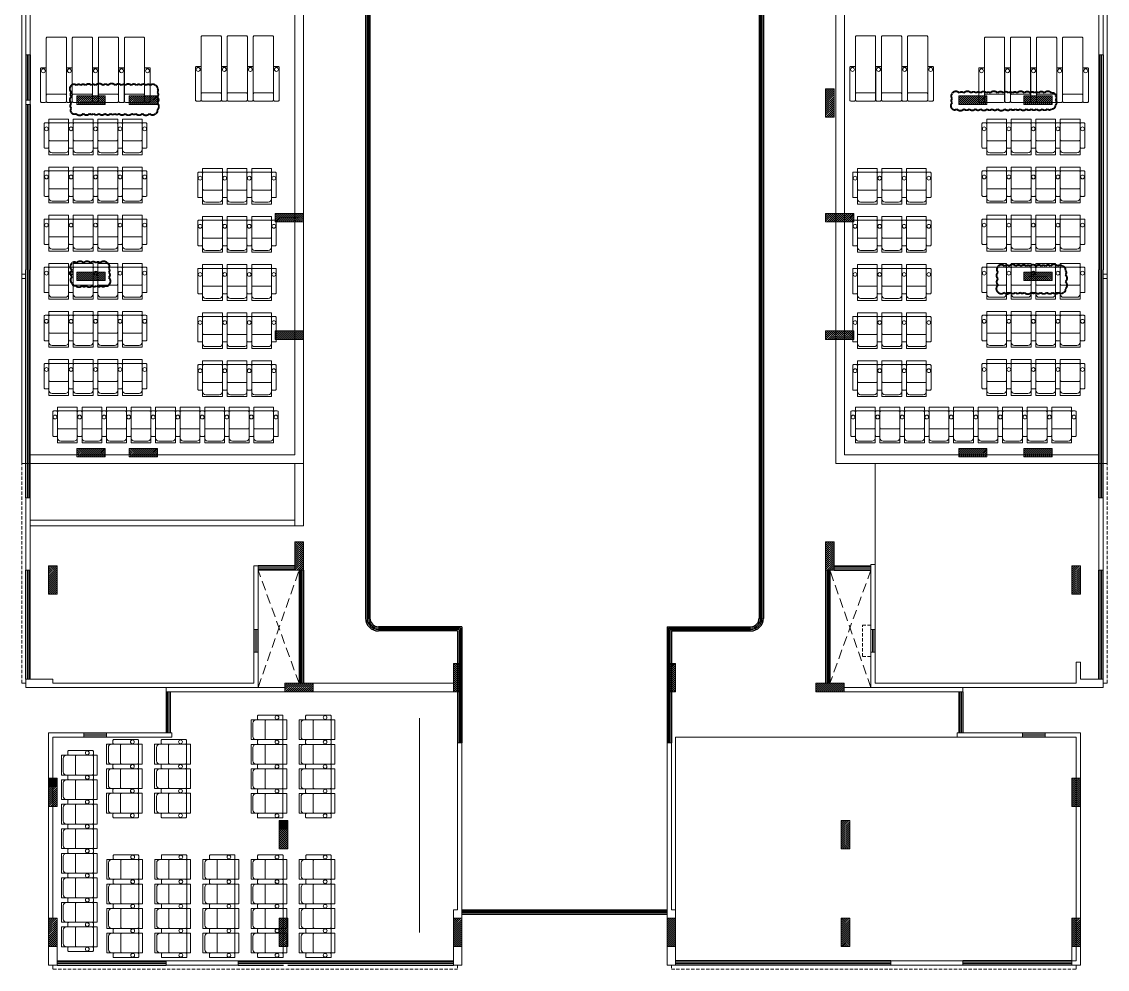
# Model space of a CAD drawing. Header units: inches. Extents: x 1807 to 67852, y 1160 to 20242.
# Drawn here: x 30900 to 32050, y 8234 to 9238 of the extents above; entities that cross this region are included whole.
import ezdxf
from ezdxf.lldxf.tags import DXFTag

# ---------------------------------------------------------------- set-up
doc = ezdxf.new("R2010")
doc.units = ezdxf.units.IN
doc.header["$MEASUREMENT"] = 0
doc.linetypes.add('DASHED', pattern=[0.75, 0.5, -0.25])
for name, color, linetype, lineweight in [('02WINDOW & DOTTED', 8, 'Continuous', 20), ('06DIM', 194, 'Continuous', 15), ('CHAIRS', 34, 'Continuous', 20), ('column_01', 7, 'Continuous', 18), ('HATCH', 8, 'Continuous', 0), ('PROJ.', 8, 'DASHED', 20), ('RAILING', 8, 'Continuous', 25), ('Railing 01', 8, 'Continuous', 18), ('wall', 7, 'Continuous', 20), ('WALLS', 7, 'Continuous', 20), ('WINDOW', 8, 'Continuous', 15)]:
    doc.layers.add(name, color=color, linetype=linetype, lineweight=lineweight)
doc.layers.add('Chair', color=34, linetype='Continuous')
doc.layers.add('GF', color=36, linetype='Continuous')
tags = doc.linetypes.add('HIDDEN', pattern=[0.375, 0.25, -0.125]).pattern_tags.tags
tags[6:7] = [DXFTag(74, 4), DXFTag(75, 0), DXFTag(340, '0'), DXFTag(46, 1.0), DXFTag(50, 0.0), DXFTag(44, 0.0), DXFTag(45, 0.0)]
tags[4:5] = [DXFTag(74, 4), DXFTag(75, 0), DXFTag(340, '0'), DXFTag(46, 1.0), DXFTag(50, 0.0), DXFTag(44, 0.0), DXFTag(45, 0.0)]
pattern_1 = [(45, (-2883.8112, 0), (-1.0606601718, 1.0606601718), [])]

# ---------------------------------------------------------------- blocks, each defined once
blk = doc.blocks.new('A$C538C39F4')
at = {"layer": 'column_01', "lineweight": 18}
h = blk.add_hatch(color=8, dxfattribs=at)
h.dxf.hatch_style = 1
h.paths.add_polyline_path([(0, 0), (0, 9), (9, 9), (9, 0)])
at = {"layer": 'column_01'}
for p, q in [((9, 9), (0, 0)), ((0, 9), (9, 0))]:
    blk.add_line(p, q, dxfattribs=at)
blk.add_lwpolyline([(0, 9), (9, 9), (9, 0), (0, 0)], close=True, dxfattribs=at)
blk = doc.blocks.new('dfhtutrut')
at = {"layer": 'HATCH'}
h = blk.add_hatch(dxfattribs=at)
h.set_pattern_fill('ANSI31', color=256, scale=12, style=0)
h.set_pattern_definition(pattern_1)
h.paths.add_polyline_path([(142938.9, -630490.5), (142938.9, -630520.5), (142947.9, -630520.5), (142947.9, -630490.5)])
h = blk.add_hatch(dxfattribs=at)
h.set_pattern_fill('ANSI31', color=256, scale=12, style=0)
h.set_pattern_definition(pattern_1)
h.paths.add_polyline_path([(142145.4, -630507), (142175.4, -630507), (142175.4, -630498), (142145.4, -630498)])
h = blk.add_hatch(dxfattribs=at)
h.set_pattern_fill('ANSI31', color=256, scale=12, style=0)
h.set_pattern_definition(pattern_1)
h.paths.add_polyline_path([(142230.9, -630507), (142200.9, -630507), (142200.9, -630498), (142230.9, -630498)])
h = blk.add_hatch(dxfattribs=at)
h.set_pattern_fill('ANSI31', color=256, scale=12, style=0)
h.set_pattern_definition(pattern_1)
h.paths.add_polyline_path([(143079.9, -630507), (143109.9, -630507), (143109.9, -630498), (143079.9, -630498)])
h = blk.add_hatch(dxfattribs=at)
h.set_pattern_fill('ANSI31', color=256, scale=12, style=0)
h.set_pattern_definition(pattern_1)
h.paths.add_polyline_path([(143178.9, -630507), (143148.9, -630507), (143148.9, -630498), (143178.9, -630498)])
h = blk.add_hatch(dxfattribs=at)
h.set_pattern_fill('ANSI31', color=256, scale=12, style=0)
h.set_pattern_definition(pattern_1)
h.paths.add_polyline_path([(142385.4, -630622.5), (142355.4, -630622.5), (142355.4, -630631.5), (142385.4, -630631.5)])
h = blk.add_hatch(dxfattribs=at)
h.set_pattern_fill('ANSI31', color=256, scale=12, style=0)
h.set_pattern_definition(pattern_1)
h.paths.add_polyline_path([(142938.9, -630631.5), (142968.9, -630631.5), (142968.9, -630622.5), (142938.9, -630622.5)])
h = blk.add_hatch(dxfattribs=at)
h.set_pattern_fill('ANSI31', color=256, scale=12, style=0)
h.set_pattern_definition(pattern_1)
h.paths.add_polyline_path([(142145.4, -630693.7), (142175.4, -630693.7), (142175.4, -630684.7), (142145.4, -630684.7)])
h = blk.add_hatch(dxfattribs=at)
h.set_pattern_fill('ANSI31', color=256, scale=12, style=0)
h.set_pattern_definition(pattern_1)
h.paths.add_polyline_path([(143178.9, -630693.7), (143148.9, -630693.7), (143148.9, -630684.7), (143178.9, -630684.7)])
h = blk.add_hatch(dxfattribs=at)
h.set_pattern_fill('ANSI31', color=256, scale=12, style=0)
h.set_pattern_definition(pattern_1)
h.paths.add_polyline_path([(142385.4, -630747), (142355.4, -630747), (142355.4, -630756), (142385.4, -630756)])
h = blk.add_hatch(dxfattribs=at)
h.set_pattern_fill('ANSI31', color=256, scale=12, style=0)
h.set_pattern_definition(pattern_1)
h.paths.add_polyline_path([(142938.9, -630756), (142968.9, -630756), (142968.9, -630747), (142938.9, -630747)])
h = blk.add_hatch(dxfattribs=at)
h.set_pattern_fill('ANSI31', color=256, scale=12, style=0)
h.set_pattern_definition(pattern_1)
h.paths.add_polyline_path([(142145.4, -630880.5), (142175.4, -630880.5), (142175.4, -630871.5), (142145.4, -630871.5)])
h = blk.add_hatch(dxfattribs=at)
h.set_pattern_fill('ANSI31', color=256, scale=12, style=0)
h.set_pattern_definition(pattern_1)
h.paths.add_polyline_path([(142230.9, -630880.5), (142200.9, -630880.5), (142200.9, -630871.5), (142230.9, -630871.5)])
h = blk.add_hatch(dxfattribs=at)
h.set_pattern_fill('ANSI31', color=256, scale=12, style=0)
h.set_pattern_definition(pattern_1)
h.paths.add_polyline_path([(143079.9, -630880.5), (143109.9, -630880.5), (143109.9, -630871.5), (143079.9, -630871.5)])
h = blk.add_hatch(dxfattribs=at)
h.set_pattern_fill('ANSI31', color=256, scale=12, style=0)
h.set_pattern_definition(pattern_1)
h.paths.add_polyline_path([(143178.9, -630880.5), (143148.9, -630880.5), (143148.9, -630871.5), (143178.9, -630871.5)])
h = blk.add_hatch(dxfattribs=at)
h.set_pattern_fill('ANSI31', color=256, scale=12, style=0)
h.set_pattern_definition(pattern_1)
h.paths.add_polyline_path([(142385.4, -631000.5), (142385.4, -630970.5), (142376.4, -630970.5), (142376.4, -631000.5)])
h = blk.add_hatch(dxfattribs=at)
h.set_pattern_fill('ANSI31', color=256, scale=12, style=0)
h.set_pattern_definition(pattern_1)
h.paths.add_polyline_path([(142947.9, -631000.5), (142947.9, -630970.5), (142938.9, -630970.5), (142938.9, -631000.5)])
h = blk.add_hatch(dxfattribs=at)
h.set_pattern_fill('ANSI31', color=256, scale=12, style=0)
h.set_pattern_definition(pattern_1)
h.paths.add_polyline_path([(142115.4, -630996), (142115.4, -631026), (142124.4, -631026), (142124.4, -630996)])
h = blk.add_hatch(dxfattribs=at)
h.set_pattern_fill('ANSI31', color=256, scale=12, style=0)
h.set_pattern_definition(pattern_1)
h.paths.add_polyline_path([(143199.9, -630996), (143199.9, -631026), (143208.9, -631026), (143208.9, -630996)])
h = blk.add_hatch(dxfattribs=at)
h.set_pattern_fill('ANSI31', color=256, scale=12, style=0)
h.set_pattern_definition(pattern_1)
h.paths.add_polyline_path([(142553.4, -631129.5), (142553.4, -631099.5), (142544.4, -631099.5), (142544.4, -631129.5)])
h = blk.add_hatch(dxfattribs=at)
h.set_pattern_fill('ANSI31', color=256, scale=12, style=0)
h.set_pattern_definition(pattern_1)
h.paths.add_polyline_path([(142779.9, -631129.5), (142779.9, -631099.5), (142770.9, -631099.5), (142770.9, -631129.5)])
h = blk.add_hatch(dxfattribs=at)
h.set_pattern_fill('ANSI31', color=256, scale=12, style=0)
h.set_pattern_definition(pattern_1)
h.paths.add_polyline_path([(142395.9, -631120.5), (142365.9, -631120.5), (142365.9, -631129.5), (142395.9, -631129.5)])
h = blk.add_hatch(dxfattribs=at)
h.set_pattern_fill('ANSI31', color=256, scale=12, style=0)
h.set_pattern_definition(pattern_1)
h.paths.add_polyline_path([(142928.4, -631129.5), (142958.4, -631129.5), (142958.4, -631120.5), (142928.4, -631120.5)])
h = blk.add_hatch(dxfattribs=at)
h.set_pattern_fill('ANSI31', color=256, scale=12, style=0)
h.set_pattern_definition(pattern_1)
edge = h.paths.add_edge_path()
edge.add_line((142115.4, -631221), (142124.4, -631221))
edge.add_line((142124.4, -631221), (142115.4, -631230))
edge.add_line((142115.4, -631230), (142124.4, -631230))
h = blk.add_hatch(dxfattribs=at)
h.set_pattern_fill('ANSI31', color=256, scale=12, style=0)
h.set_pattern_definition(pattern_1)
edge = h.paths.add_edge_path()
edge.add_line((142115.4, -631221), (142124.4, -631221))
h = blk.add_hatch(dxfattribs=at)
h.set_pattern_fill('ANSI31', color=256, scale=12, style=0)
h.set_pattern_definition(pattern_1)
h.paths.add_polyline_path([(142115.4, -631221), (142115.4, -631251), (142124.4, -631251), (142124.4, -631221)])
h.paths.add_polyline_path([(142124.4, -631230), (142115.4, -631221), (142115.4, -631230), (142124.4, -631221), (142124.4, -631230)], flags=16)
h = blk.add_hatch(dxfattribs=at)
h.set_pattern_fill('ANSI31', color=256, scale=12, style=0)
h.set_pattern_definition(pattern_1)
h.paths.add_polyline_path([(143208.9, -631221), (143208.9, -631251), (143199.9, -631251), (143199.9, -631221)])
h = blk.add_hatch(dxfattribs=at)
h.set_pattern_fill('ANSI31', color=256, scale=12, style=0)
h.set_pattern_definition(pattern_1)
edge = h.paths.add_edge_path()
edge.add_line((142115.4, -631230), (142124.4, -631230))
h = blk.add_hatch(dxfattribs=at)
h.set_pattern_fill('ANSI31', color=256, scale=12, style=0)
h.set_pattern_definition(pattern_1)
edge = h.paths.add_edge_path()
edge.add_line((142359.9, -631266), (142368.9, -631266))
h = blk.add_hatch(dxfattribs=at)
h.set_pattern_fill('ANSI31', color=256, scale=12, style=0)
h.set_pattern_definition(pattern_1)
h.paths.add_polyline_path([(142368.9, -631266), (142368.9, -631296), (142359.9, -631296), (142359.9, -631266)])
h.paths.add_polyline_path([(142368.9, -631275), (142359.9, -631266), (142359.9, -631275), (142368.9, -631266), (142368.9, -631275)], flags=16)
h = blk.add_hatch(dxfattribs=at)
h.set_pattern_fill('ANSI31', color=256, scale=12, style=0)
h.set_pattern_definition(pattern_1)
h.paths.add_polyline_path([(142964.4, -631266), (142964.4, -631296), (142955.4, -631296), (142955.4, -631266)])
h = blk.add_hatch(dxfattribs=at)
h.set_pattern_fill('ANSI31', color=256, scale=12, style=0)
h.set_pattern_definition(pattern_1)
edge = h.paths.add_edge_path()
edge.add_line((142359.9, -631275), (142368.9, -631275))
h = blk.add_hatch(dxfattribs=at)
h.set_pattern_fill('ANSI31', color=256, scale=12, style=0)
h.set_pattern_definition(pattern_1)
edge = h.paths.add_edge_path()
edge.add_line((142359.9, -631275), (142368.9, -631275))
h = blk.add_hatch(dxfattribs=at)
h.set_pattern_fill('ANSI31', color=256, scale=12, style=0)
h.set_pattern_definition(pattern_1)
h.paths.add_polyline_path([(142124.4, -631399.5), (142124.4, -631369.5), (142115.4, -631369.5), (142115.4, -631399.5)])
h = blk.add_hatch(dxfattribs=at)
h.set_pattern_fill('ANSI31', color=256, scale=12, style=0)
h.set_pattern_definition(pattern_1)
h.paths.add_polyline_path([(142368.9, -631399.5), (142368.9, -631369.5), (142359.9, -631369.5), (142359.9, -631399.5)])
h = blk.add_hatch(dxfattribs=at)
h.set_pattern_fill('ANSI31', color=256, scale=12, style=0)
h.set_pattern_definition(pattern_1)
h.paths.add_polyline_path([(142553.4, -631399.5), (142553.4, -631369.5), (142544.4, -631369.5), (142544.4, -631399.5)])
h = blk.add_hatch(dxfattribs=at)
h.set_pattern_fill('ANSI31', color=256, scale=12, style=0)
h.set_pattern_definition(pattern_1)
h.paths.add_polyline_path([(142779.9, -631399.5), (142779.9, -631369.5), (142770.9, -631369.5), (142770.9, -631399.5)])
h = blk.add_hatch(dxfattribs=at)
h.set_pattern_fill('ANSI31', color=256, scale=12, style=0)
h.set_pattern_definition(pattern_1)
h.paths.add_polyline_path([(142964.4, -631399.5), (142964.4, -631369.5), (142955.4, -631369.5), (142955.4, -631399.5)])
h = blk.add_hatch(dxfattribs=at)
h.set_pattern_fill('ANSI31', color=256, scale=12, style=0)
h.set_pattern_definition(pattern_1)
h.paths.add_polyline_path([(143208.9, -631399.5), (143208.9, -631369.5), (143199.9, -631369.5), (143199.9, -631399.5)])
at = {"layer": 'column_01'}
for points in [[(142938.9, -630490.5), (142938.9, -630520.5), (142947.9, -630520.5), (142947.9, -630490.5)], [(142145.4, -630507), (142175.4, -630507), (142175.4, -630498), (142145.4, -630498)], [(142230.9, -630507), (142200.9, -630507), (142200.9, -630498), (142230.9, -630498)], [(143079.9, -630507), (143109.9, -630507), (143109.9, -630498), (143079.9, -630498)], [(143178.9, -630507), (143148.9, -630507), (143148.9, -630498), (143178.9, -630498)], [(142385.4, -630622.5), (142355.4, -630622.5), (142355.4, -630631.5), (142385.4, -630631.5)], [(142938.9, -630631.5), (142968.9, -630631.5), (142968.9, -630622.5), (142938.9, -630622.5)], [(142145.4, -630693.7), (142175.4, -630693.7), (142175.4, -630684.7), (142145.4, -630684.7)], [(143178.9, -630693.7), (143148.9, -630693.7), (143148.9, -630684.7), (143178.9, -630684.7)], [(142385.4, -630747), (142355.4, -630747), (142355.4, -630756), (142385.4, -630756)], [(142938.9, -630756), (142968.9, -630756), (142968.9, -630747), (142938.9, -630747)], [(142145.4, -630880.5), (142175.4, -630880.5), (142175.4, -630871.5), (142145.4, -630871.5)], [(142230.9, -630880.5), (142200.9, -630880.5), (142200.9, -630871.5), (142230.9, -630871.5)], [(143079.9, -630880.5), (143109.9, -630880.5), (143109.9, -630871.5), (143079.9, -630871.5)], [(143178.9, -630880.5), (143148.9, -630880.5), (143148.9, -630871.5), (143178.9, -630871.5)], [(142385.4, -631000.5), (142385.4, -630970.5), (142376.4, -630970.5), (142376.4, -631000.5)], [(142947.9, -631000.5), (142947.9, -630970.5), (142938.9, -630970.5), (142938.9, -631000.5)], [(142115.4, -630996), (142115.4, -631026), (142124.4, -631026), (142124.4, -630996)], [(143199.9, -630996), (143199.9, -631026), (143208.9, -631026), (143208.9, -630996)], [(142553.4, -631129.5), (142553.4, -631099.5), (142544.4, -631099.5), (142544.4, -631129.5)], [(142779.9, -631129.5), (142779.9, -631099.5), (142770.9, -631099.5), (142770.9, -631129.5)], [(142395.9, -631120.5), (142365.9, -631120.5), (142365.9, -631129.5), (142395.9, -631129.5)], [(142928.4, -631129.5), (142958.4, -631129.5), (142958.4, -631120.5), (142928.4, -631120.5)], [(142115.4, -631221), (142115.4, -631251), (142124.4, -631251), (142124.4, -631221)], [(143208.9, -631221), (143208.9, -631251), (143199.9, -631251), (143199.9, -631221)], [(142368.9, -631266), (142368.9, -631296), (142359.9, -631296), (142359.9, -631266)], [(142964.4, -631266), (142964.4, -631296), (142955.4, -631296), (142955.4, -631266)], [(142124.4, -631399.5), (142124.4, -631369.5), (142115.4, -631369.5), (142115.4, -631399.5)], [(142368.9, -631399.5), (142368.9, -631369.5), (142359.9, -631369.5), (142359.9, -631399.5)], [(142553.4, -631399.5), (142553.4, -631369.5), (142544.4, -631369.5), (142544.4, -631399.5)], [(142779.9, -631399.5), (142779.9, -631369.5), (142770.9, -631369.5), (142770.9, -631399.5)], [(142964.4, -631399.5), (142964.4, -631369.5), (142955.4, -631369.5), (142955.4, -631399.5)], [(143208.9, -631399.5), (143208.9, -631369.5), (143199.9, -631369.5), (143199.9, -631399.5)]]:
    blk.add_lwpolyline(points, close=True, dxfattribs=at)
at = {"layer": 'column_01', "xscale": -1}
blk.add_blockref('A$C538C39F4', (142124.4, -631230), dxfattribs=at)
at = {"layer": 'column_01'}
blk.add_blockref('A$C538C39F4', (142359.9, -631275), dxfattribs=at)
blk = doc.blocks.new('Recliner chair-01')
at = {"layer": 'CHAIRS', "lineweight": -2}
for points in [[(-10.5, 1), (-10.5, 26, 0.414214), (-11.5, 27), (-14.5, 27, 0.414214), (-15.5, 26), (-15.5, 1, 0.414214), (-14.5, 0), (-11.5, 0, 0.414214)], [(-7.1, 31.9), (7.1, 31.9, -0.414214), (10.5, 28.5), (10.5, 1, -0.414214), (9.5, 0), (-9.5, 0, -0.414214), (-10.5, 1), (-10.5, 28.5, -0.414214)], [(10.5, 1), (10.5, 26, -0.414214), (11.5, 27), (14.5, 27, -0.414214), (15.5, 26), (15.5, 1, -0.414214), (14.5, 0), (11.5, 0, -0.414214)], [(10.5, 1), (10.5, 18, 0.414214), (9.5, 19), (-9.5, 19, 0.414214), (-10.5, 18), (-10.5, 1, 0.414214), (-9.5, 0), (9.5, 0, 0.414214)]]:
    blk.add_lwpolyline(points, format="xyb", close=True, dxfattribs=at)
at = {"layer": 'CHAIRS', "linetype": 'HIDDEN', "lineweight": -2}
blk.add_lwpolyline([(-10.5, 33.9), (10.5, 33.9), (10.5, -4), (-10.5, -4)], close=True, dxfattribs=at)
at = {"layer": 'CHAIRS', "lineweight": -2}
for centre in [(-13, 6.4), (13.1, 6.4)]:
    blk.add_circle(centre, 2, dxfattribs=at)
blk = doc.blocks.new('*U144')
at = {"layer": 'CHAIRS'}
blk.add_blockref('Recliner chair-01', (0, -14.9), dxfattribs=at)
blk = doc.blocks.new('*U143')
at = {"layer": 'GF', "color": 0, "linetype": 'ByBlock', "lineweight": -2}
for p in [(0, 0), (26, 0), (52, 0)]:
    blk.add_blockref('*U144', p, dxfattribs=at)
at = {"layer": 'GF', "color": 0, "linetype": 'ByBlock', "lineweight": -2, "transparency": 16777216}
for p in [(78, 0), (0, -51), (26, -51), (52, -51), (78, -51), (0, -102), (26, -102), (52, -102), (78, -102), (0, -153), (26, -153), (52, -153), (78, -153), (0, -204), (26, -204), (52, -204), (78, -204)]:
    blk.add_blockref('*U144', p, dxfattribs=at)
blk = doc.blocks.new('*U146')
at = {"layer": 'CHAIRS'}
blk.add_blockref('Recliner chair-01', (0, -14.9), dxfattribs=at)
blk = doc.blocks.new('*U145')
at = {"layer": 'GF', "color": 0, "linetype": 'ByBlock', "lineweight": -2}
for p in [(0, 0), (26, 0), (52, 0)]:
    blk.add_blockref('*U146', p, dxfattribs=at)
at = {"layer": 'GF', "color": 0, "linetype": 'ByBlock', "lineweight": -2, "transparency": 16777216}
for p in [(78, 0), (104, 0), (130, 0), (156, 0), (182, 0)]:
    blk.add_blockref('*U146', p, dxfattribs=at)
blk = doc.blocks.new('*U148')
at = {"layer": 'CHAIRS'}
blk.add_blockref('Recliner chair-01', (0, -14.9), dxfattribs=at)
blk = doc.blocks.new('*U147')
at = {"layer": 'GF', "color": 0, "linetype": 'ByBlock', "lineweight": -2}
for p in [(0, 0), (26, 0), (52, 0)]:
    blk.add_blockref('*U148', p, dxfattribs=at)
blk = doc.blocks.new('*U150')
at = {"layer": 'CHAIRS'}
blk.add_blockref('Recliner chair-01', (0, -14.9), dxfattribs=at)
blk = doc.blocks.new('*U149')
at = {"layer": 'GF', "color": 0, "linetype": 'ByBlock', "lineweight": -2}
for p in [(0, 0), (26, 0), (52, 0)]:
    blk.add_blockref('*U150', p, dxfattribs=at)
blk = doc.blocks.new('*U152')
at = {"layer": 'CHAIRS'}
blk.add_blockref('Recliner chair-01', (0, -14.9), dxfattribs=at)
blk = doc.blocks.new('*U151')
at = {"layer": 'GF', "color": 0, "linetype": 'ByBlock', "lineweight": -2}
for p in [(0, 0), (26, 0), (52, 0)]:
    blk.add_blockref('*U152', p, dxfattribs=at)
at = {"layer": 'GF', "color": 0, "linetype": 'ByBlock', "lineweight": -2, "transparency": 16777216}
for p in [(78, 0), (0, -51), (26, -51), (52, -51), (78, -51)]:
    blk.add_blockref('*U152', p, dxfattribs=at)
blk = doc.blocks.new('*U162')
at = {"layer": 'CHAIRS'}
blk.add_blockref('Recliner chair-01', (0, -14.9), dxfattribs=at)
blk = doc.blocks.new('*U161')
at = {"layer": 'GF', "color": 0, "linetype": 'ByBlock', "lineweight": -2}
for p in [(0, 0), (26, 0), (52, 0), (78, 0)]:
    blk.add_blockref('*U162', p, dxfattribs=at)
at = {"layer": 'GF', "color": 0, "linetype": 'ByBlock', "lineweight": -2, "transparency": 16777216}
for p in [(104, 0), (130, 0), (156, 0), (182, 0), (208, 0)]:
    blk.add_blockref('*U162', p, dxfattribs=at)
blk = doc.blocks.new('*U164')
at = {"layer": 'CHAIRS'}
blk.add_blockref('Recliner chair-01', (0, -14.9), dxfattribs=at)
blk = doc.blocks.new('*U163')
at = {"layer": 'GF', "color": 0, "linetype": 'ByBlock', "lineweight": -2}
for p in [(0, 0), (26, 0), (52, 0)]:
    blk.add_blockref('*U164', p, dxfattribs=at)
at = {"layer": 'GF', "color": 0, "linetype": 'ByBlock', "lineweight": -2, "transparency": 16777216}
for p in [(78, 0), (0, -51), (26, -51), (52, -51), (78, -51), (0, -102), (26, -102), (52, -102), (78, -102), (0, -153), (26, -153), (52, -153), (78, -153), (0, -204), (26, -204), (52, -204), (78, -204), (0, -255), (26, -255), (52, -255), (78, -255)]:
    blk.add_blockref('*U164', p, dxfattribs=at)
blk = doc.blocks.new('*U166')
at = {"layer": 'CHAIRS'}
blk.add_blockref('Recliner chair-01', (0, -14.9), dxfattribs=at)
blk = doc.blocks.new('*U165')
at = {"layer": 'GF', "color": 0, "linetype": 'ByBlock', "lineweight": -2}
for p in [(0, 0), (26, 0)]:
    blk.add_blockref('*U166', p, dxfattribs=at)
at = {"layer": 'GF', "color": 0, "linetype": 'ByBlock', "lineweight": -2, "transparency": 16777216}
for p in [(52, 0), (0, -51), (26, -51), (52, -51), (0, -102), (26, -102), (52, -102), (0, -153), (26, -153), (52, -153), (0, -204), (26, -204), (52, -204)]:
    blk.add_blockref('*U166', p, dxfattribs=at)
blk = doc.blocks.new('lounger chair')
at = {"layer": 'CHAIRS'}
for points in [[(-15.5, -36), (-11.5, -36, 0.414214), (-10.5, -35), (-10.5, -1, 0.414214), (-11.5, 0), (-15.5, 0, 0.414214), (-16.5, -1), (-16.5, -35, 0.414214)], [(-10.5, -1), (-10.5, -7.5, 0.414214), (-9.5, -8.5), (9.5, -8.5, 0.414214), (10.5, -7.5), (10.5, -1, 0.414214), (9.5, 0), (-9.5, 0, 0.414214)], [(-10.5, -1), (-10.5, -67, 0.414214), (-9.5, -68), (9.5, -68, 0.414214), (10.5, -67), (10.5, -1, 0.414214), (9.5, 0), (-9.5, 0, 0.414214)], [(11.5, -36), (15.5, -36, 0.414214), (16.5, -35), (16.5, -1, 0.414214), (15.5, 0), (11.5, 0, 0.414214), (10.5, -1), (10.5, -35, 0.414214)]]:
    blk.add_lwpolyline(points, format="xyb", close=True, dxfattribs=at)
for centre in [(-13.6, -32.9), (13.6, -32.9)]:
    blk.add_circle(centre, 2.05, dxfattribs=at)
blk = doc.blocks.new('*U83')
at = {"layer": 'CHAIRS'}
blk.add_blockref('lounger chair', (0, 34), dxfattribs=at)
blk = doc.blocks.new('*U168')
at = {"layer": 'CHAIRS', "color": 0, "linetype": 'ByBlock', "lineweight": -2, "xscale": -1.016987999738211, "yscale": 1.016987999738211, "zscale": 1.016987999738211}
blk.add_blockref('*U83', (0, 0), dxfattribs=at)
blk = doc.blocks.new('*U167')
at = {"layer": 'Chair', "color": 0, "linetype": 'ByBlock', "lineweight": -2}
for p in [(0, 0), (27.6, 0), (55.2, 0)]:
    blk.add_blockref('*U168', p, dxfattribs=at)
at = {"layer": 'Chair', "color": 0, "linetype": 'ByBlock', "lineweight": -2, "transparency": 16777216}
blk.add_blockref('*U168', (82.8, 0), dxfattribs=at)
blk = doc.blocks.new('*U170')
at = {"layer": 'CHAIRS', "color": 0, "linetype": 'ByBlock', "lineweight": -2, "xscale": -1.016987999738211, "yscale": 1.016987999738211, "zscale": 1.016987999738211}
blk.add_blockref('*U83', (0, 0), dxfattribs=at)
blk = doc.blocks.new('*U169')
at = {"layer": 'Chair', "color": 0, "linetype": 'ByBlock', "lineweight": -2}
for p in [(0, 0), (27.6, 0), (55.2, 0)]:
    blk.add_blockref('*U170', p, dxfattribs=at)
blk = doc.blocks.new('*U174')
at = {"layer": 'CHAIRS'}
blk.add_blockref('Recliner chair-01', (0, -14.9), dxfattribs=at)
blk = doc.blocks.new('*U173')
at = {"layer": 'GF', "color": 0, "linetype": 'ByBlock', "lineweight": -2}
for p in [(0, 0), (26, 0), (52, 0), (78, 0)]:
    blk.add_blockref('*U174', p, dxfattribs=at)
at = {"layer": 'GF', "color": 0, "linetype": 'ByBlock', "lineweight": -2, "transparency": 16777216}
for p in [(104, 0), (130, 0), (156, 0), (182, 0), (208, 0)]:
    blk.add_blockref('*U174', p, dxfattribs=at)
blk = doc.blocks.new('*U176')
at = {"layer": 'CHAIRS'}
blk.add_blockref('Recliner chair-01', (0, -14.9), dxfattribs=at)
blk = doc.blocks.new('*U175')
at = {"layer": 'GF', "color": 0, "linetype": 'ByBlock', "lineweight": -2}
for p in [(0, 0), (26, 0), (52, 0)]:
    blk.add_blockref('*U176', p, dxfattribs=at)
at = {"layer": 'GF', "color": 0, "linetype": 'ByBlock', "lineweight": -2, "transparency": 16777216}
for p in [(78, 0), (0, -51), (26, -51), (52, -51), (78, -51), (0, -102), (26, -102), (52, -102), (78, -102), (0, -153), (26, -153), (52, -153), (78, -153), (0, -204), (26, -204), (52, -204), (78, -204), (0, -255), (26, -255), (52, -255), (78, -255)]:
    blk.add_blockref('*U176', p, dxfattribs=at)
blk = doc.blocks.new('*U172')
at = {"layer": 'CHAIRS'}
blk.add_blockref('Recliner chair-01', (0, -14.9), dxfattribs=at)
blk = doc.blocks.new('*U171')
at = {"layer": 'GF', "color": 0, "linetype": 'ByBlock', "lineweight": -2}
for p in [(0, 0), (26, 0)]:
    blk.add_blockref('*U172', p, dxfattribs=at)
at = {"layer": 'GF', "color": 0, "linetype": 'ByBlock', "lineweight": -2, "transparency": 16777216}
for p in [(52, 0), (0, -51), (26, -51), (52, -51), (0, -102), (26, -102), (52, -102), (0, -153), (26, -153), (52, -153), (0, -204), (26, -204), (52, -204)]:
    blk.add_blockref('*U172', p, dxfattribs=at)
blk = doc.blocks.new('*U178')
at = {"layer": 'CHAIRS', "color": 0, "linetype": 'ByBlock', "lineweight": -2, "xscale": -1.016987999738211, "yscale": 1.016987999738211, "zscale": 1.016987999738211}
blk.add_blockref('*U83', (0, 0), dxfattribs=at)
blk = doc.blocks.new('*U177')
at = {"layer": 'Chair', "color": 0, "linetype": 'ByBlock', "lineweight": -2}
for p in [(0, 0), (27.6, 0), (55.2, 0)]:
    blk.add_blockref('*U178', p, dxfattribs=at)
at = {"layer": 'Chair', "color": 0, "linetype": 'ByBlock', "lineweight": -2, "transparency": 16777216}
blk.add_blockref('*U178', (82.8, 0), dxfattribs=at)
blk = doc.blocks.new('*U180')
at = {"layer": 'CHAIRS', "color": 0, "linetype": 'ByBlock', "lineweight": -2, "xscale": -1.016987999738211, "yscale": 1.016987999738211, "zscale": 1.016987999738211}
blk.add_blockref('*U83', (0, 0), dxfattribs=at)
blk = doc.blocks.new('*U179')
at = {"layer": 'Chair', "color": 0, "linetype": 'ByBlock', "lineweight": -2}
for p in [(0, 0), (27.6, 0), (55.2, 0)]:
    blk.add_blockref('*U180', p, dxfattribs=at)

msp = doc.modelspace()

# ---------------------------------------------------------------- linework, layer by layer
at = {"layer": '02WINDOW & DOTTED', "linetype": 'DASHED', "ltscale": 20}
for p, q in [((31193.6, 8537.2), (31150.1, 8657.2)), ((31150.1, 8532.7), (31193.6, 8657.2)), ((31799.6, 8532.7), (31756.1, 8657.2)), ((31799.6, 8657.2), (31756.1, 8537.2))]:
    msp.add_line(p, q, dxfattribs=at)
at = {"layer": '02WINDOW & DOTTED'}
for p, q in [((31305.9, 8597.2), (31365.9, 8597.2)), ((31305.9, 8595.7), (31364.4, 8595.7)), ((31305.9, 8594.2), (31362.9, 8594.2)), ((31305.9, 8592.7), (31361.4, 8592.7))]:
    msp.add_line(p, q, dxfattribs=at)
at = {"layer": '06DIM', "color": 1, "const_width": 2}
for points in [[(30952.4, 9170.8, -0.5), (30957.5, 9170.8, -0.5), (30962.2, 9170.8, -0.5), (30967.2, 9170.8, -0.5), (30973.6, 9170.8, -0.5), (30977.8, 9170.8, -0.5), (30985.7, 9170.8, -0.5), (30991, 9170.8, -0.5), (30998.9, 9170.8, -0.5), (31005.1, 9170.8, -0.5), (31009.3, 9170.8, -0.5), (31015.6, 9170.8, -0.5), (31021.2, 9170.8, -0.5), (31025.8, 9170.8, -0.5), (31031.4, 9170.8, -0.5), (31036, 9170.8, -0.5), (31041.2, 9170.8, -0.5), (31043.1, 9167.8, -0.5), (31043.1, 9163.6, -0.5), (31043.1, 9158.5, -0.5), (31043.1, 9152.2, -0.5), (31043.1, 9144.7, -0.5), (31041.4, 9141, -0.5), (31035.1, 9141, -0.5), (31027.4, 9141, -0.5), (31020.5, 9141, -0.5), (31016.4, 9141, -0.5), (31009.2, 9141, -0.5), (31002.7, 9141, -0.5), (30998.3, 9141, -0.5), (30993.9, 9141, -0.5), (30987.8, 9141, -0.5), (30981.4, 9141, -0.5), (30975.7, 9141, -0.5), (30971.6, 9141, -0.5), (30964.9, 9141, -0.5), (30957, 9141, -0.5), (30952.4, 9142.1, -0.5), (30952.4, 9146.4, -0.5), (30952.4, 9151.8, -0.5), (30952.4, 9159, -0.5), (30952.4, 9163.5, -0.5)], [(31885.9, 9162.7, -0.5), (31893.2, 9162.7, -0.5), (31898, 9162.7, -0.5), (31905.7, 9162.7, -0.5), (31911, 9162.7, -0.5), (31915.6, 9162.7, -0.5), (31922, 9162.7, -0.5), (31926, 9162.7, -0.5), (31933.8, 9162.7, -0.5), (31940, 9162.7, -0.5), (31945.5, 9162.7, -0.5), (31949.6, 9162.7, -0.5), (31954.5, 9162.7, -0.5), (31962.1, 9162.7, -0.5), (31968.4, 9162.7, -0.5), (31973.1, 9162.7, -0.5), (31977.1, 9162.7, -0.5), (31983.3, 9162.7, -0.5), (31990.9, 9162.7, -0.5), (31995, 9160.2, -0.5), (31995, 9155.3, -0.5), (31995, 9149.7, -0.5), (31991, 9145.9, -0.5), (31986.6, 9145.9, -0.5), (31981, 9145.9, -0.5), (31975, 9145.9, -0.5), (31969.6, 9145.9, -0.5), (31964.3, 9145.9, -0.5), (31957.8, 9145.9, -0.5), (31952.8, 9145.9, -0.5), (31947.7, 9145.9, -0.5), (31941.5, 9145.9, -0.5), (31933.9, 9145.9, -0.5), (31928, 9145.9, -0.5), (31922.7, 9145.9, -0.5), (31916, 9145.9, -0.5), (31910.2, 9145.9, -0.5), (31903.8, 9145.9, -0.5), (31898.2, 9145.9, -0.5), (31890.5, 9145.9, -0.5), (31886, 9145.9, -0.5), (31885.9, 9152.4, -0.5), (31885.9, 9157, -0.5), (31885.9, 9162, -0.5)], [(30953.1, 8982.6, -0.5), (30957.6, 8982.6, -0.5), (30965.2, 8982.6, -0.5), (30972.5, 8982.6, -0.5), (30978.3, 8982.6, -0.5), (30982.7, 8982.6, -0.5), (30990.2, 8982.6, -0.5), (30991.7, 8977, -0.5), (30991.7, 8972.8, -0.5), (30991.7, 8967.2, -0.5), (30991.7, 8959.4, -0.5), (30988.2, 8958.6, -0.5), (30983.5, 8958.6, -0.5), (30978.7, 8958.6, -0.5), (30974.2, 8958.6, -0.5), (30967.9, 8958.6, -0.5), (30963.4, 8958.6, -0.5), (30956.9, 8958.6, -0.5), (30953.1, 8961.1, -0.5), (30953.1, 8967.9, -0.5), (30953.1, 8974.8, -0.5), (30953.1, 8982.5, -0.5)], [(31934.5, 8979.2, -0.5), (31941.1, 8979.2, -0.5), (31946, 8979.2, -0.5), (31953.2, 8979.2, -0.5), (31958.7, 8979.2, -0.5), (31964.2, 8979.2, -0.5), (31968.3, 8979.2, -0.5), (31974.6, 8979.2, -0.5), (31980.2, 8979.2, -0.5), (31984.6, 8979.2, -0.5), (31989.9, 8979.2, -0.5), (31997.5, 8979.2, -0.5), (32002.3, 8979.2, -0.5), (32005.6, 8974.7, -0.5), (32005.6, 8970.2, -0.5), (32005.6, 8962.8, -0.5), (32005.6, 8955.3, -0.5), (32003.6, 8951.5, -0.5), (31998.7, 8951.5, -0.5), (31992.2, 8951.5, -0.5), (31986, 8951.5, -0.5), (31979.5, 8951.5, -0.5), (31973.8, 8951.5, -0.5), (31969.7, 8951.5, -0.5), (31962.2, 8951.5, -0.5), (31957.7, 8951.5, -0.5), (31952.6, 8951.5, -0.5), (31947.4, 8951.5, -0.5), (31940.7, 8951.5, -0.5), (31934.5, 8951.5, -0.5), (31934.5, 8959.3, -0.5), (31934.5, 8965.8, -0.5), (31934.5, 8972.9, -0.5), (31934.5, 8978.6, -0.5)]]:
    msp.add_lwpolyline(points, format="xyb", close=True, dxfattribs=at)
at = {"layer": '06DIM'}
for points in [[(32041.1, 8733.7), (32045.6, 8733.7)], [(31052.6, 8243.2), (31052.6, 8238.7)], [(31897.1, 8243.2), (31897.1, 8238.7)]]:
    msp.add_lwpolyline(points, dxfattribs=at)
at = {"layer": 'PROJ.', "ltscale": 7}
for points in [[(30904.1, 8970.7), (30899.6, 8970.7), (30899.6, 9399.7), (30904.1, 9399.7)], [(32045.6, 8970.7), (32050.1, 8970.7), (32050.1, 9399.7), (32045.6, 9399.7)], [(30904.1, 8966.2), (30899.6, 8966.2), (30899.6, 8537.2), (30904.1, 8537.2)], [(32045.6, 8966.2), (32050.1, 8966.2), (32050.1, 8537.2), (32045.6, 8537.2)], [(31799.6, 8565.7), (31790.6, 8565.7), (31790.6, 8598.7), (31799.6, 8598.7)], [(31361.6, 8238.7), (31361.6, 8234.2), (30932.6, 8234.2), (30932.6, 8238.7)], [(31588.1, 8238.7), (31588.1, 8234.2), (32017.1, 8234.2), (32017.1, 8238.7)]]:
    msp.add_lwpolyline(points, dxfattribs=at)
at = {"layer": 'RAILING'}
for p, q in [((31264.1, 9372.7), (31264.1, 8606.2)), ((31265.6, 9372.7), (31265.6, 8606.2)), ((31267.1, 9368.2), (31267.1, 8606.2)), ((31268.6, 9368.2), (31268.6, 8606.2)), ((31681.1, 9368.2), (31681.1, 8606)), ((31682.6, 9368.2), (31682.6, 8606)), ((31684.1, 9372.7), (31684.1, 8605.9)), ((31685.6, 9372.7), (31685.6, 8605.9)), ((30904.1, 9203.2), (30904.1, 9155.2)), ((30908.6, 9203.2), (30908.6, 9155.2)), ((32041.1, 9203.2), (32041.1, 9155.2)), ((32045.6, 9203.2), (32045.6, 9155.2)), ((30904.1, 9150.7), (30904.1, 8975.2)), ((30908.6, 9150.7), (30908.6, 8975.2)), ((32041.1, 9155.2), (32041.1, 8975.2)), ((32045.6, 9155.2), (32045.6, 8975.2)), ((30904.1, 8786.2), (30904.1, 8975.2)), ((30908.6, 8786.2), (30908.6, 8975.2)), ((32041.1, 8786.2), (32041.1, 8975.2)), ((32045.6, 8786.2), (32045.6, 8975.2)), ((30904.1, 8733.7), (30904.1, 8786.2)), ((30908.6, 8733.7), (30908.6, 8786.2)), ((32041.1, 8733.7), (32041.1, 8786.2)), ((32045.6, 8733.7), (32045.6, 8786.2)), ((30904.1, 8541.7), (30904.1, 8657.2)), ((30908.6, 8541.7), (30908.6, 8657.2)), ((31189.1, 8661.7), (31150.1, 8661.7)), ((31189.1, 8657.2), (31150.1, 8657.2)), ((31193.6, 8657.2), (31193.6, 8537.2)), ((31195.1, 8657.2), (31195.1, 8537.2)), ((31196.6, 8657.2), (31196.6, 8537.2)), ((31198.1, 8657.2), (31198.1, 8537.2)), ((31751.6, 8657.2), (31751.6, 8537.2)), ((31753.1, 8657.2), (31753.1, 8537.2)), ((31754.6, 8657.2), (31754.6, 8537.2)), ((31756.1, 8657.2), (31756.1, 8537.2)), ((31760.6, 8661.7), (31799.6, 8661.7)), ((31760.6, 8657.2), (31799.6, 8657.2)), ((32041.1, 8541.7), (32041.1, 8657.2)), ((32045.6, 8541.7), (32045.6, 8657.2)), ((31366.1, 8597.2), (31277.6, 8597.2)), ((31364.6, 8595.7), (31277.6, 8595.7)), ((31364.6, 8595.7), (31364.6, 8474.2)), ((31366.1, 8597.2), (31366.1, 8474.2)), ((31583.6, 8597.2), (31583.6, 8474.2)), ((31583.6, 8597.2), (31672.1, 8597.2)), ((31585.1, 8595.7), (31585.1, 8474.2)), ((31585.1, 8595.7), (31672.1, 8595.7)), ((31363.1, 8594.2), (31277.6, 8594.2)), ((31361.6, 8592.7), (31277.6, 8592.7)), ((31361.6, 8592.7), (31361.6, 8474.2)), ((31363.1, 8594.2), (31363.1, 8474.2)), ((31586.6, 8594.2), (31586.6, 8474.2)), ((31586.6, 8594.2), (31672.1, 8594.2)), ((31588.1, 8592.7), (31588.1, 8474.2)), ((31588.1, 8592.7), (31672.1, 8592.7)), ((31052.6, 8528.2), (31052.6, 8484.7)), ((31057.1, 8528.2), (31057.1, 8484.7)), ((31892.6, 8528.2), (31892.6, 8484.7)), ((31897.1, 8528.2), (31897.1, 8484.7)), ((31366.1, 8297.2), (31583.6, 8297.2)), ((31366.1, 8295.7), (31583.6, 8295.7)), ((31366.1, 8294.2), (31583.6, 8294.2)), ((31366.1, 8292.7), (31583.6, 8292.7)), ((31366.1, 8292.7), (31583.6, 8292.7)), ((30937.1, 8243.2), (31052.6, 8243.2)), ((30937.1, 8238.7), (31052.6, 8238.7)), ((31129.1, 8243.2), (31177.1, 8243.2)), ((31129.1, 8238.7), (31177.1, 8238.7)), ((31177.1, 8243.2), (31357.1, 8243.2)), ((31181.6, 8238.7), (31357.1, 8238.7)), ((31768.1, 8243.2), (31592.6, 8243.2)), ((31768.1, 8238.7), (31592.6, 8238.7)), ((31820.6, 8243.2), (31768.1, 8243.2)), ((31820.6, 8238.7), (31768.1, 8238.7)), ((32012.6, 8243.2), (31897.1, 8243.2)), ((32012.6, 8238.7), (31897.1, 8238.7))]:
    msp.add_line(p, q, dxfattribs=at)
for centre, radius, start, end in [((31277.6, 8606.2), 13.5, 180, 270), ((31277.6, 8606.2), 12, 180, 270), ((31277.6, 8606.2), 10.5, 180, 270), ((31277.6, 8606.2), 9, 180, 270), ((31672.1, 8606.2), 13.5, 270, 0), ((31672.1, 8606.2), 12, 270, 0), ((31672.1, 8606.2), 10.5, 270, 0), ((31672.1, 8606.2), 9, 270, 0)]:
    msp.add_arc(centre, radius, start, end, dxfattribs=at)
at = {"layer": 'Railing 01'}
for p, q in [((30905.6, 9203.2), (30905.6, 9155.2)), ((30907.1, 9203.2), (30907.1, 9155.2)), ((32042.6, 9203.2), (32042.6, 9155.2)), ((32044.1, 9203.2), (32044.1, 9155.2)), ((30905.6, 9150.7), (30905.6, 8975.2)), ((30907.1, 9150.7), (30907.1, 8975.2)), ((32042.6, 9155.2), (32042.6, 8975.2)), ((32044.1, 9155.2), (32044.1, 8975.2)), ((30905.6, 8786.2), (30905.6, 8975.2)), ((30907.1, 8786.2), (30907.1, 8975.2)), ((32042.6, 8786.2), (32042.6, 8975.2)), ((32044.1, 8786.2), (32044.1, 8975.2)), ((30905.6, 8733.7), (30905.6, 8786.2)), ((30907.1, 8733.7), (30907.1, 8786.2)), ((32042.6, 8733.7), (32042.6, 8786.2)), ((32044.1, 8733.7), (32044.1, 8786.2)), ((30905.6, 8541.7), (30905.6, 8657.2)), ((30907.1, 8541.7), (30907.1, 8657.2)), ((31189.1, 8660.2), (31150.1, 8660.2)), ((31189.1, 8658.7), (31150.1, 8658.7)), ((31760.6, 8660.2), (31799.6, 8660.2)), ((31760.6, 8658.7), (31799.6, 8658.7)), ((32042.6, 8541.7), (32042.6, 8657.2)), ((32044.1, 8541.7), (32044.1, 8657.2)), ((31054.1, 8528.2), (31054.1, 8484.7)), ((31055.6, 8528.2), (31055.6, 8484.7)), ((31894.1, 8528.2), (31894.1, 8484.7)), ((31895.6, 8528.2), (31895.6, 8484.7)), ((30937.1, 8241.7), (31052.6, 8241.7)), ((30937.1, 8240.2), (31052.6, 8240.2)), ((31129.1, 8241.7), (31177.1, 8241.7)), ((31129.1, 8240.2), (31177.1, 8240.2)), ((31177.1, 8241.7), (31357.1, 8241.7)), ((31177.1, 8240.2), (31357.1, 8240.2)), ((31768.1, 8241.7), (31592.6, 8241.7)), ((31768.1, 8240.2), (31592.6, 8240.2)), ((31820.6, 8241.7), (31768.1, 8241.7)), ((31820.6, 8240.2), (31768.1, 8240.2)), ((32012.6, 8241.7), (31897.1, 8241.7)), ((32012.6, 8240.2), (31897.1, 8240.2))]:
    msp.add_line(p, q, dxfattribs=at)
at = {"layer": 'wall'}
for p, q in [((30904.1, 9279.7), (30904.1, 9203.2)), ((30908.6, 9279.7), (30908.6, 9207.7)), ((32041.1, 9279.7), (32041.1, 9207.7)), ((32045.6, 9279.7), (32045.6, 9203.2)), ((30908.6, 9207.7), (30908.6, 9207.7)), ((30908.6, 9207.7), (30908.6, 9203.2)), ((32041.1, 9207.7), (32041.1, 9207.7)), ((32041.1, 9207.7), (32041.1, 9203.2)), ((30908.6, 9203.2), (30904.1, 9203.2)), ((32041.1, 9203.2), (32045.6, 9203.2)), ((30904.1, 9155.2), (30904.1, 9155.2)), ((30904.1, 9150.7), (30904.1, 9155.2)), ((30908.6, 9155.2), (30904.1, 9155.2)), ((30904.1, 9155.2), (30904.1, 9155.2)), ((30908.6, 9150.7), (30904.1, 9150.7)), ((30908.6, 9155.2), (30908.6, 9150.7)), ((31198.1, 8901.7), (31198.1, 8910.7)), ((30908.6, 8733.7), (30904.1, 8733.7)), ((30904.1, 8657.2), (30904.1, 8733.7)), ((30908.6, 8729.2), (30908.6, 8733.7)), ((32041.1, 8657.2), (32041.1, 8733.7)), ((32045.6, 8657.2), (32045.6, 8733.7)), ((30908.6, 8657.2), (30908.6, 8729.2)), ((31198.1, 8657.2), (31198.1, 8687.2)), ((30908.6, 8657.2), (30904.1, 8657.2)), ((31150.1, 8661.7), (31145.6, 8661.7)), ((31145.6, 8661.7), (31145.6, 8594.2)), ((31150.1, 8661.7), (31150.1, 8594.2)), ((31193.6, 8657.2), (31198.1, 8657.2)), ((31799.6, 8663.2), (31804.1, 8663.2)), ((31799.6, 8663.2), (31799.6, 8594.2)), ((31804.1, 8663.2), (31804.1, 8594.2)), ((32041.1, 8657.2), (32045.6, 8657.2)), ((31150.1, 8594.2), (31145.6, 8594.2)), ((31799.6, 8594.2), (31804.1, 8594.2)), ((31150.1, 8570.2), (31145.6, 8570.2)), ((31145.6, 8570.2), (31145.6, 8537.2)), ((31150.1, 8570.2), (31150.1, 8532.7)), ((31799.6, 8570.2), (31804.1, 8570.2)), ((31799.6, 8570.2), (31799.6, 8532.7)), ((31804.1, 8570.2), (31804.1, 8537.2)), ((32017.1, 8537.2), (32017.1, 8559.7)), ((32021.6, 8559.7), (32017.1, 8559.7)), ((32021.6, 8541.7), (32021.6, 8559.7)), ((30928.1, 8541.7), (30904.1, 8541.7)), ((30904.1, 8541.7), (30904.1, 8532.7)), ((30928.1, 8541.7), (30928.1, 8541.7)), ((30928.1, 8541.7), (30932.6, 8541.7)), ((30932.6, 8537.2), (30932.6, 8541.7)), ((31093.1, 8537.2), (30932.6, 8537.2)), ((31093.1, 8537.2), (31093.1, 8537.2)), ((31097.6, 8537.2), (31093.1, 8537.2)), ((31145.6, 8537.2), (31097.6, 8537.2)), ((31097.6, 8537.2), (31097.6, 8537.2)), ((31804.1, 8537.2), (31856.6, 8537.2)), ((31856.6, 8537.2), (32017.1, 8537.2)), ((32021.6, 8541.7), (32045.6, 8541.7)), ((32045.6, 8541.7), (32045.6, 8532.7)), ((31150.1, 8532.7), (30904.1, 8532.7)), ((31052.6, 8532.7), (31178.6, 8532.7)), ((31052.6, 8528.2), (31052.6, 8532.7)), ((31052.6, 8528.2), (31178.6, 8528.2)), ((31897.1, 8532.7), (31771.1, 8532.7)), ((31897.1, 8528.2), (31771.1, 8528.2)), ((31799.6, 8532.7), (32045.6, 8532.7)), ((31897.1, 8528.2), (31897.1, 8532.7)), ((30928.1, 8484.7), (30928.1, 8238.7)), ((30965.6, 8484.7), (30928.1, 8484.7)), ((30932.6, 8480.2), (30932.6, 8432.2)), ((30965.6, 8480.2), (30932.6, 8480.2)), ((30965.6, 8484.7), (30965.6, 8480.2)), ((31058.6, 8484.7), (30989.6, 8484.7)), ((30989.6, 8484.7), (30989.6, 8480.2)), ((31058.6, 8480.2), (30989.6, 8480.2)), ((31058.6, 8484.7), (31058.6, 8480.2)), ((31891.1, 8484.7), (31891.1, 8480.2)), ((31891.1, 8484.7), (31960.1, 8484.7)), ((31891.1, 8480.2), (31960.1, 8480.2)), ((31960.1, 8484.7), (31960.1, 8480.2)), ((31984.1, 8484.7), (31984.1, 8480.2)), ((31984.1, 8484.7), (32021.6, 8484.7)), ((31984.1, 8480.2), (32017.1, 8480.2)), ((32017.1, 8480.2), (32017.1, 8436.7)), ((32021.6, 8484.7), (32021.6, 8238.7)), ((31361.6, 8474.2), (31366.1, 8474.2)), ((31361.6, 8297.2), (31361.6, 8474.2)), ((31366.1, 8238.7), (31366.1, 8474.2)), ((31583.6, 8238.7), (31583.6, 8474.2)), ((31588.1, 8474.2), (31583.6, 8474.2)), ((31588.1, 8297.2), (31588.1, 8474.2)), ((30932.6, 8427.7), (30932.6, 8288.2)), ((32017.1, 8406.7), (32017.1, 8288.2)), ((31357.1, 8297.2), (31357.1, 8292.7)), ((31357.1, 8297.2), (31361.6, 8297.2)), ((31592.6, 8297.2), (31588.1, 8297.2)), ((31592.6, 8297.2), (31592.6, 8292.7)), ((31357.1, 8238.7), (31357.1, 8292.7)), ((31357.1, 8292.7), (31357.1, 8292.7)), ((31592.6, 8238.7), (31592.6, 8292.7)), ((31592.6, 8292.7), (31592.6, 8292.7)), ((30937.1, 8262.7), (30937.1, 8238.7)), ((32012.6, 8262.7), (32012.6, 8238.7)), ((30937.1, 8238.7), (30928.1, 8238.7)), ((31052.6, 8243.2), (31124.6, 8243.2)), ((31052.6, 8238.7), (31129.1, 8238.7)), ((31124.6, 8243.2), (31124.6, 8243.2)), ((31124.6, 8243.2), (31129.1, 8243.2)), ((31129.1, 8243.2), (31129.1, 8238.7)), ((31357.1, 8238.7), (31366.1, 8238.7)), ((31592.6, 8238.7), (31583.6, 8238.7)), ((31820.6, 8243.2), (31820.6, 8238.7)), ((31825.1, 8243.2), (31820.6, 8243.2)), ((31897.1, 8238.7), (31820.6, 8238.7)), ((31825.1, 8243.2), (31825.1, 8243.2)), ((31897.1, 8243.2), (31825.1, 8243.2)), ((32012.6, 8238.7), (32021.6, 8238.7))]:
    msp.add_line(p, q, dxfattribs=at)
at = {"layer": 'WALLS'}
for points in [[(31198.1, 8770.2), (30899.6, 8770.2), (30899.6, 9337.6), (31198.1, 9337.6)], [(31762.5, 8770.2), (32050.1, 8770.2), (32050.1, 9337.6), (31804.1, 9337.6), (31804.1, 9275.2), (31762.5, 9275.2)], [(31189.1, 8779.2), (30908.6, 8779.2), (30908.6, 9328.6), (31189.1, 9328.6)], [(31771.5, 8779.2), (32041.1, 8779.2), (32041.1, 9328.6), (31813.1, 9328.6), (31813.1, 9266.2), (31771.5, 9266.2)], [(31189.1, 8704.2), (31198.1, 8704.2), (31198.1, 8770.2), (31189.1, 8770.2)], [(31804.1, 8770.2), (32041.1, 8770.2), (32041.1, 8541.7), (32021.6, 8541.7), (32021.6, 8559.7), (32017.1, 8559.7), (32017.1, 8537.2), (31804.1, 8537.2)], [(31189.1, 8704.2), (30908.6, 8704.2), (30908.6, 8710.2), (31189.1, 8710.2)], [(31208.6, 8537.2), (31357.1, 8537.2), (31357.1, 8528.2), (31208.6, 8528.2)], [(32017.1, 8480.2), (31592.6, 8480.2), (31592.6, 8243.2), (32017.1, 8243.2)]]:
    msp.add_lwpolyline(points, close=True, dxfattribs=at)
msp.add_lwpolyline([(31321.1, 8500.3), (31321.1, 8273.3)], dxfattribs=at)
at = {"layer": 'WINDOW'}
for p, q in [((31145.6, 8594.2), (31145.6, 8570.2)), ((31147.1, 8594.2), (31147.1, 8570.2)), ((31148.6, 8594.2), (31148.6, 8570.2)), ((31150.1, 8594.2), (31150.1, 8570.2)), ((31799.6, 8594.2), (31799.6, 8570.2)), ((31801.1, 8594.2), (31801.1, 8570.2)), ((31802.6, 8594.2), (31802.6, 8570.2)), ((31804.1, 8594.2), (31804.1, 8570.2)), ((30989.6, 8484.7), (30965.6, 8484.7)), ((30989.6, 8483.2), (30965.6, 8483.2)), ((30989.6, 8481.7), (30965.6, 8481.7)), ((30989.6, 8480.2), (30965.6, 8480.2)), ((31960.1, 8484.7), (31984.1, 8484.7)), ((31960.1, 8483.2), (31984.1, 8483.2)), ((31960.1, 8481.7), (31984.1, 8481.7)), ((31960.1, 8480.2), (31984.1, 8480.2))]:
    msp.add_line(p, q, dxfattribs=at)

# ---------------------------------------------------------------- block references
at = {"layer": 'Chair', "xscale": -1, "rotation": 180}
for name, p in [('*U167', (30936.3, 9187.4)), ('*U179', (31793.9, 9188.8))]:
    msp.add_blockref(name, p, dxfattribs=at)
at = {"layer": 'Chair', "rotation": 180}
for name, p in [('*U169', (31155.7, 9188.8)), ('*U177', (32013.4, 9187.4))]:
    msp.add_blockref(name, p, dxfattribs=at)
at = {"layer": 'column_01'}
msp.add_blockref('dfhtutrut', (-111187.3, 639657.7), dxfattribs=at)
at = {"layer": 'GF'}
for name, p, xscale, rotation in [('*U163', (30938.8, 8861.3), -1, 180.0000000000022), ('*U171', (31795.8, 8860), -1, 179.999999999736), ('*U173', (31793.7, 8810.9), -1, 179.9999999999621), ('*U151', (31161.6, 8488), -0.9999999999999999, 89.99999818094412), ('*U147', (31008.4, 8462.2), -0.9999999999999999, 89.99999818094419), ('*U149', (31059.4, 8462.2), -0.9999999999999999, 89.99999818094417)]:
    msp.add_blockref(name, p, dxfattribs=dict(at, xscale=xscale, rotation=rotation))
for name, p, rotation in [('*U175', (32010.8, 8861.3), 179.9999999999978), ('*U165', (31153.8, 8860), 180.000000000264), ('*U161', (31156, 8810.9), 180.0000000000379), ('*U145', (30960.6, 8268.5), 89.99999999999338), ('*U143', (31008.7, 8262), 89.99999999999338)]:
    msp.add_blockref(name, p, dxfattribs=dict(at, rotation=rotation))

doc.saveas('drawing.dxf')
